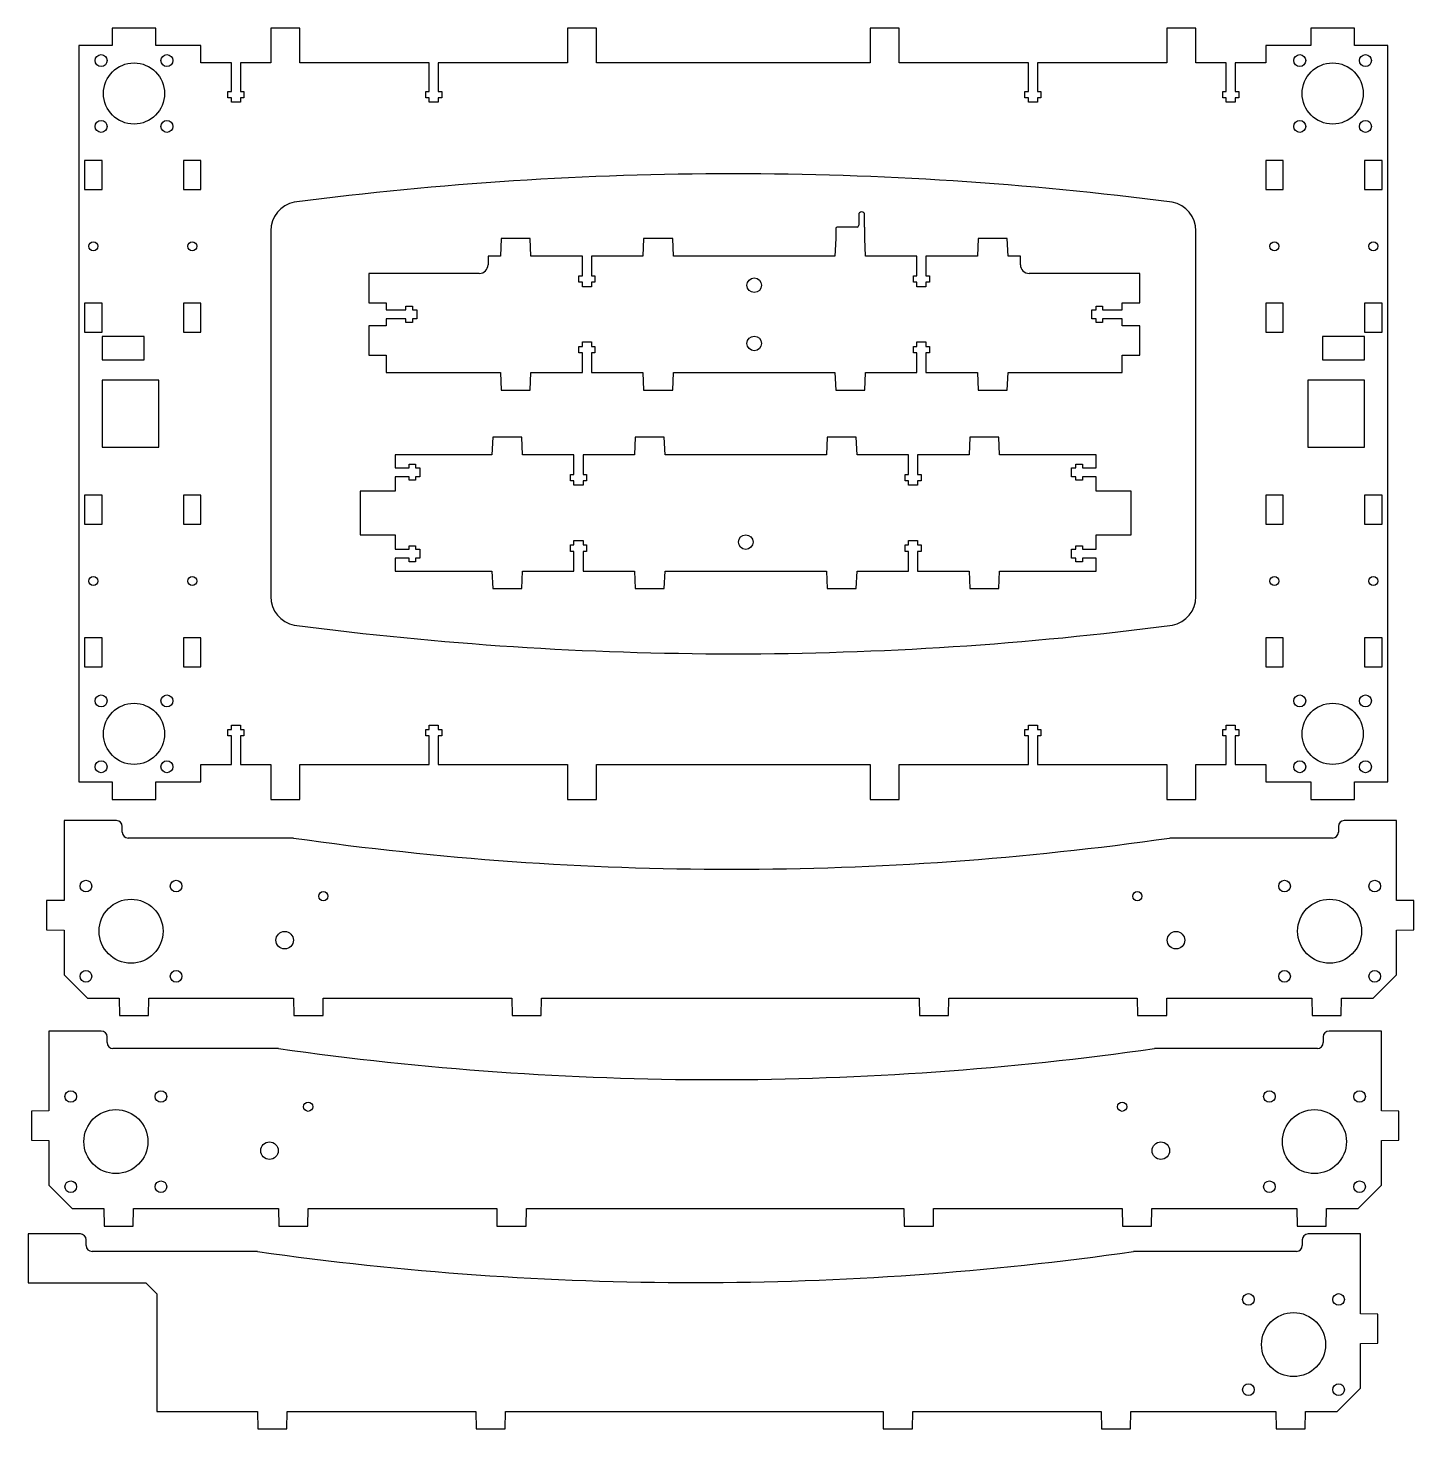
# Model space of a CAD drawing. Header units: millimetres. Extents: x -783 to 1439, y -2759 to -202.
# Drawn here: x 925.3 to 1401.7, y -2709.9 to -2228.5 of the extents above; entities that cross this region are included whole.
import ezdxf

# ---------------------------------------------------------------- set-up
doc = ezdxf.new("R2010")
doc.units = ezdxf.units.MM

msp = doc.modelspace()

# ---------------------------------------------------------------- linework, layer by layer
at = {"color": 7, "linetype": 'Continuous', "lineweight": 25}
for p, q in [((954.22, -2228.54), (954.22, -2234.54)), ((969.22, -2228.54), (954.22, -2228.54)), ((969.22, -2234.54), (969.22, -2228.54)), ((1008.72, -2228.54), (1008.72, -2240.54)), ((1018.72, -2228.54), (1008.72, -2228.54)), ((1018.72, -2240.54), (1018.72, -2228.54)), ((1110.72, -2228.54), (1110.72, -2240.54)), ((1120.72, -2228.54), (1110.72, -2228.54)), ((1120.72, -2240.54), (1120.72, -2228.54)), ((1214.72, -2228.54), (1214.72, -2240.54)), ((1224.72, -2228.54), (1214.72, -2228.54)), ((1224.72, -2240.54), (1224.72, -2228.54)), ((1316.72, -2228.54), (1316.72, -2240.54)), ((1326.72, -2228.54), (1316.72, -2228.54)), ((1326.72, -2240.54), (1326.72, -2228.54)), ((1366.22, -2228.54), (1366.22, -2234.54)), ((1381.22, -2228.54), (1366.22, -2228.54)), ((1381.22, -2234.54), (1381.22, -2228.54)), ((942.72, -2234.54), (942.72, -2487.54)), ((954.22, -2234.54), (942.72, -2234.54)), ((984.72, -2234.54), (969.22, -2234.54)), ((984.72, -2240.54), (984.72, -2234.54)), ((1350.72, -2234.54), (1350.72, -2240.54)), ((1366.22, -2234.54), (1350.72, -2234.54)), ((1392.72, -2234.54), (1381.22, -2234.54)), ((1392.72, -2487.54), (1392.72, -2234.54)), ((995.17, -2240.54), (984.72, -2240.54)), ((995.17, -2250.34), (995.17, -2240.54)), ((998.27, -2240.54), (998.27, -2250.34)), ((1008.72, -2240.54), (998.27, -2240.54)), ((1063.17, -2240.54), (1018.72, -2240.54)), ((1063.17, -2250.34), (1063.17, -2240.54)), ((1066.27, -2240.54), (1066.27, -2250.34)), ((1110.72, -2240.54), (1066.27, -2240.54)), ((1214.72, -2240.54), (1120.72, -2240.54)), ((1269.17, -2240.54), (1224.72, -2240.54)), ((1269.17, -2250.34), (1269.17, -2240.54)), ((1272.27, -2240.54), (1272.27, -2250.34)), ((1316.72, -2240.54), (1272.27, -2240.54)), ((1337.17, -2240.54), (1326.72, -2240.54)), ((1337.17, -2250.34), (1337.17, -2240.54)), ((1340.27, -2240.54), (1340.27, -2250.34)), ((1350.72, -2240.54), (1340.27, -2240.54)), ((993.97, -2250.34), (995.17, -2250.34)), ((993.97, -2252.54), (993.97, -2250.34)), ((995.17, -2252.54), (993.97, -2252.54)), ((995.17, -2254.04), (995.17, -2252.54)), ((998.27, -2250.34), (999.47, -2250.34)), ((998.27, -2252.54), (998.27, -2254.04)), ((999.47, -2252.54), (998.27, -2252.54)), ((999.47, -2250.34), (999.47, -2252.54)), ((1061.97, -2250.34), (1063.17, -2250.34)), ((1061.97, -2252.54), (1061.97, -2250.34)), ((1063.17, -2252.54), (1061.97, -2252.54)), ((1063.17, -2254.04), (1063.17, -2252.54)), ((1066.27, -2250.34), (1067.47, -2250.34)), ((1066.27, -2252.54), (1066.27, -2254.04)), ((1067.47, -2252.54), (1066.27, -2252.54)), ((1067.47, -2250.34), (1067.47, -2252.54)), ((1267.97, -2250.34), (1269.17, -2250.34)), ((1267.97, -2252.54), (1267.97, -2250.34)), ((1269.17, -2252.54), (1267.97, -2252.54)), ((1269.17, -2254.04), (1269.17, -2252.54)), ((1272.27, -2250.34), (1273.47, -2250.34)), ((1272.27, -2252.54), (1272.27, -2254.04)), ((1273.47, -2252.54), (1272.27, -2252.54)), ((1273.47, -2250.34), (1273.47, -2252.54)), ((1335.97, -2250.34), (1337.17, -2250.34)), ((1335.97, -2252.54), (1335.97, -2250.34)), ((1337.17, -2252.54), (1335.97, -2252.54)), ((1337.17, -2254.04), (1337.17, -2252.54)), ((1340.27, -2250.34), (1341.47, -2250.34)), ((1340.27, -2252.54), (1340.27, -2254.04)), ((1341.47, -2252.54), (1340.27, -2252.54)), ((1341.47, -2250.34), (1341.47, -2252.54)), ((998.27, -2254.04), (995.17, -2254.04)), ((1066.27, -2254.04), (1063.17, -2254.04)), ((1272.27, -2254.04), (1269.17, -2254.04)), ((1340.27, -2254.04), (1337.17, -2254.04)), ((950.72, -2274.04), (944.72, -2274.04)), ((944.72, -2274.04), (944.72, -2284.04)), ((950.72, -2284.04), (950.72, -2274.04)), ((984.72, -2274.04), (978.72, -2274.04)), ((978.72, -2274.04), (978.72, -2284.04)), ((984.72, -2284.04), (984.72, -2274.04)), ((1356.72, -2274.04), (1350.72, -2274.04)), ((1350.72, -2274.04), (1350.72, -2284.04)), ((1356.72, -2284.04), (1356.72, -2274.04)), ((1390.72, -2274.04), (1384.72, -2274.04)), ((1384.72, -2274.04), (1384.72, -2284.04)), ((1390.72, -2284.04), (1390.72, -2274.04)), ((944.72, -2284.04), (950.72, -2284.04)), ((978.72, -2284.04), (984.72, -2284.04)), ((1350.72, -2284.04), (1356.72, -2284.04)), ((1384.72, -2284.04), (1390.72, -2284.04)), ((1210.84, -2292.71), (1210.84, -2296.31)), ((1212.84, -2296.91), (1212.84, -2292.71)), ((1008.72, -2298.21), (1008.72, -2423.86)), ((1202.9, -2297.41), (1202.9, -2300.91)), ((1210.24, -2296.91), (1203.4, -2296.91)), ((1212.9, -2296.91), (1212.84, -2296.91)), ((1212.9, -2300.91), (1212.9, -2296.91)), ((1326.72, -2423.88), (1326.72, -2298.22)), ((1087.9, -2300.91), (1087.65, -2306.91)), ((1097.9, -2300.91), (1087.9, -2300.91)), ((1098.15, -2306.91), (1097.9, -2300.91)), ((1136.9, -2300.91), (1136.65, -2306.91)), ((1146.9, -2300.91), (1136.9, -2300.91)), ((1147.15, -2306.91), (1146.9, -2300.91)), ((1202.9, -2300.91), (1202.65, -2306.91)), ((1213.15, -2306.91), (1212.9, -2300.91)), ((1251.9, -2300.91), (1251.65, -2306.91)), ((1261.9, -2300.91), (1251.9, -2300.91)), ((1262.15, -2306.91), (1261.9, -2300.91)), ((1083.4, -2306.91), (1083.4, -2309.86)), ((1087.65, -2306.91), (1083.4, -2306.91)), ((1115.85, -2306.91), (1098.15, -2306.91)), ((1115.85, -2313.71), (1115.85, -2306.91)), ((1118.95, -2306.91), (1118.95, -2313.71)), ((1136.65, -2306.91), (1118.95, -2306.91)), ((1202.65, -2306.91), (1147.15, -2306.91)), ((1230.85, -2306.91), (1213.15, -2306.91)), ((1230.85, -2313.71), (1230.85, -2306.91)), ((1233.95, -2306.91), (1233.95, -2313.71)), ((1251.65, -2306.91), (1233.95, -2306.91)), ((1266.4, -2306.91), (1262.15, -2306.91)), ((1266.4, -2309.86), (1266.4, -2306.91)), ((1048.4, -2312.86), (1042.4, -2312.91)), ((1042.4, -2312.91), (1042.4, -2322.91)), ((1080.4, -2312.86), (1048.4, -2312.86)), ((1114.65, -2313.71), (1115.85, -2313.71)), ((1114.65, -2315.91), (1114.65, -2313.71)), ((1118.95, -2313.71), (1120.15, -2313.71)), ((1120.15, -2313.71), (1120.15, -2315.91)), ((1229.65, -2313.71), (1230.85, -2313.71)), ((1229.65, -2315.91), (1229.65, -2313.71)), ((1233.95, -2313.71), (1235.15, -2313.71)), ((1235.15, -2313.71), (1235.15, -2315.91)), ((1301.4, -2312.86), (1269.4, -2312.86)), ((1307.4, -2312.91), (1301.4, -2312.86)), ((1307.4, -2322.91), (1307.4, -2312.91)), ((1115.85, -2315.91), (1114.65, -2315.91)), ((1115.85, -2317.41), (1115.85, -2315.91)), ((1118.95, -2317.41), (1115.85, -2317.41)), ((1118.95, -2315.91), (1118.95, -2317.41)), ((1120.15, -2315.91), (1118.95, -2315.91)), ((1230.85, -2315.91), (1229.65, -2315.91)), ((1230.85, -2317.41), (1230.85, -2315.91)), ((1233.95, -2317.41), (1230.85, -2317.41)), ((1233.95, -2315.91), (1233.95, -2317.41)), ((1235.15, -2315.91), (1233.95, -2315.91)), ((950.72, -2323.04), (944.72, -2323.04)), ((944.72, -2323.04), (944.72, -2333.04)), ((950.72, -2333.04), (950.72, -2323.04)), ((978.72, -2323.04), (978.72, -2333.04)), ((984.72, -2323.04), (978.72, -2323.04)), ((984.72, -2333.04), (984.72, -2323.04)), ((1042.4, -2322.91), (1048.4, -2322.96)), ((1048.4, -2322.96), (1048.4, -2325.36)), ((1055.2, -2324.16), (1057.4, -2324.16)), ((1055.2, -2325.36), (1055.2, -2324.16)), ((1057.4, -2324.16), (1057.4, -2325.36)), ((1292.4, -2324.16), (1294.6, -2324.16)), ((1292.4, -2325.36), (1292.4, -2324.16)), ((1294.6, -2324.16), (1294.6, -2325.36)), ((1301.4, -2322.96), (1307.4, -2322.91)), ((1301.4, -2325.36), (1301.4, -2322.96)), ((1350.72, -2323.04), (1350.72, -2333.04)), ((1356.72, -2323.04), (1350.72, -2323.04)), ((1356.72, -2333.04), (1356.72, -2323.04)), ((1390.72, -2323.04), (1384.72, -2323.04)), ((1384.72, -2323.04), (1384.72, -2333.04)), ((1390.72, -2333.04), (1390.72, -2323.04)), ((1048.4, -2325.36), (1055.2, -2325.36)), ((1048.4, -2328.46), (1048.4, -2330.86)), ((1055.2, -2328.46), (1048.4, -2328.46)), ((1055.2, -2329.66), (1055.2, -2328.46)), ((1057.4, -2325.36), (1058.9, -2325.36)), ((1057.4, -2328.46), (1057.4, -2329.66)), ((1058.9, -2328.46), (1057.4, -2328.46)), ((1058.9, -2325.36), (1058.9, -2328.46)), ((1290.9, -2325.36), (1292.4, -2325.36)), ((1290.9, -2328.46), (1290.9, -2325.36)), ((1292.4, -2328.46), (1290.9, -2328.46)), ((1292.4, -2329.66), (1292.4, -2328.46)), ((1294.6, -2325.36), (1301.4, -2325.36)), ((1294.6, -2328.46), (1294.6, -2329.66)), ((1301.4, -2328.46), (1294.6, -2328.46)), ((1301.4, -2330.86), (1301.4, -2328.46)), ((944.72, -2333.04), (950.72, -2333.04)), ((978.72, -2333.04), (984.72, -2333.04)), ((1048.4, -2330.86), (1042.4, -2330.91)), ((1042.4, -2330.91), (1042.4, -2340.91)), ((1057.4, -2329.66), (1055.2, -2329.66)), ((1294.6, -2329.66), (1292.4, -2329.66)), ((1307.4, -2330.91), (1301.4, -2330.86)), ((1307.4, -2340.91), (1307.4, -2330.91)), ((1350.72, -2333.04), (1356.72, -2333.04)), ((1384.72, -2333.04), (1390.72, -2333.04)), ((950.72, -2334.54), (950.72, -2342.54)), ((965.22, -2334.54), (950.72, -2334.54)), ((965.22, -2342.54), (965.22, -2334.54)), ((1114.65, -2337.91), (1115.85, -2337.91)), ((1114.65, -2340.11), (1114.65, -2337.91)), ((1115.85, -2336.41), (1118.95, -2336.41)), ((1115.85, -2337.91), (1115.85, -2336.41)), ((1118.95, -2336.41), (1118.95, -2337.91)), ((1118.95, -2337.91), (1120.15, -2337.91)), ((1120.15, -2337.91), (1120.15, -2340.11)), ((1229.65, -2337.91), (1230.85, -2337.91)), ((1229.65, -2340.11), (1229.65, -2337.91)), ((1230.85, -2336.41), (1233.95, -2336.41)), ((1230.85, -2337.91), (1230.85, -2336.41)), ((1233.95, -2336.41), (1233.95, -2337.91)), ((1233.95, -2337.91), (1235.15, -2337.91)), ((1235.15, -2337.91), (1235.15, -2340.11)), ((1384.72, -2334.54), (1370.22, -2334.54)), ((1370.22, -2334.54), (1370.22, -2342.54)), ((1384.72, -2342.54), (1384.72, -2334.54)), ((950.72, -2342.54), (965.22, -2342.54)), ((1042.4, -2340.91), (1048.4, -2340.96)), ((1048.4, -2340.96), (1048.4, -2346.91)), ((1115.85, -2340.11), (1114.65, -2340.11)), ((1115.85, -2346.91), (1115.85, -2340.11)), ((1118.95, -2340.11), (1118.95, -2346.91)), ((1120.15, -2340.11), (1118.95, -2340.11)), ((1230.85, -2340.11), (1229.65, -2340.11)), ((1230.85, -2346.91), (1230.85, -2340.11)), ((1233.95, -2340.11), (1233.95, -2346.91)), ((1235.15, -2340.11), (1233.95, -2340.11)), ((1301.4, -2340.96), (1307.4, -2340.91)), ((1301.4, -2346.91), (1301.4, -2340.96)), ((1370.22, -2342.54), (1384.72, -2342.54)), ((1048.4, -2346.91), (1087.65, -2346.91)), ((1087.65, -2346.91), (1087.9, -2352.91)), ((1097.9, -2352.91), (1098.15, -2346.91)), ((1098.15, -2346.91), (1115.85, -2346.91)), ((1118.95, -2346.91), (1136.65, -2346.91)), ((1136.65, -2346.91), (1136.9, -2352.91)), ((1146.9, -2352.91), (1147.15, -2346.91)), ((1147.15, -2346.91), (1202.65, -2346.91)), ((1202.65, -2346.91), (1202.9, -2352.91)), ((1212.9, -2352.91), (1213.15, -2346.91)), ((1213.15, -2346.91), (1230.85, -2346.91)), ((1233.95, -2346.91), (1251.65, -2346.91)), ((1251.65, -2346.91), (1251.9, -2352.91)), ((1261.9, -2352.91), (1262.15, -2346.91)), ((1262.15, -2346.91), (1301.4, -2346.91)), ((950.72, -2349.54), (950.72, -2372.54)), ((970.22, -2349.54), (950.72, -2349.54)), ((970.22, -2372.54), (970.22, -2349.54)), ((1087.9, -2352.91), (1097.9, -2352.91)), ((1136.9, -2352.91), (1146.9, -2352.91)), ((1202.9, -2352.91), (1212.9, -2352.91)), ((1251.9, -2352.91), (1261.9, -2352.91)), ((1384.72, -2349.54), (1365.22, -2349.54)), ((1365.22, -2349.54), (1365.22, -2372.54)), ((1384.72, -2372.54), (1384.72, -2349.54)), ((950.72, -2372.54), (970.22, -2372.54)), ((1085, -2369.15), (1084.75, -2375.15)), ((1095, -2369.15), (1085, -2369.15)), ((1095.25, -2375.15), (1095, -2369.15)), ((1134, -2369.15), (1133.75, -2375.15)), ((1144, -2369.15), (1134, -2369.15)), ((1144.25, -2375.15), (1144, -2369.15)), ((1200, -2369.15), (1199.75, -2375.15)), ((1210, -2369.15), (1200, -2369.15)), ((1210.25, -2375.15), (1210, -2369.15)), ((1249, -2369.15), (1248.75, -2375.15)), ((1259, -2369.15), (1249, -2369.15)), ((1259.25, -2375.15), (1259, -2369.15)), ((1365.22, -2372.54), (1384.72, -2372.54)), ((1051.5, -2375.15), (1051.5, -2379.6)), ((1084.75, -2375.15), (1051.5, -2375.15)), ((1112.95, -2375.15), (1095.25, -2375.15)), ((1112.95, -2381.95), (1112.95, -2375.15)), ((1116.05, -2375.15), (1116.05, -2381.95)), ((1133.75, -2375.15), (1116.05, -2375.15)), ((1199.75, -2375.15), (1144.25, -2375.15)), ((1227.95, -2375.15), (1210.25, -2375.15)), ((1227.95, -2381.95), (1227.95, -2375.15)), ((1231.05, -2375.15), (1231.05, -2381.95)), ((1248.75, -2375.15), (1231.05, -2375.15)), ((1292.5, -2375.15), (1259.25, -2375.15)), ((1292.5, -2379.6), (1292.5, -2375.15)), ((1051.5, -2379.6), (1056.3, -2379.6)), ((1056.3, -2378.4), (1058.5, -2378.4)), ((1056.3, -2379.6), (1056.3, -2378.4)), ((1058.5, -2378.4), (1058.5, -2379.6)), ((1058.5, -2379.6), (1060, -2379.6)), ((1060, -2379.6), (1060, -2382.7)), ((1111.75, -2381.95), (1112.95, -2381.95)), ((1111.75, -2384.15), (1111.75, -2381.95)), ((1116.05, -2381.95), (1117.25, -2381.95)), ((1117.25, -2381.95), (1117.25, -2384.15)), ((1226.75, -2381.95), (1227.95, -2381.95)), ((1226.75, -2384.15), (1226.75, -2381.95)), ((1231.05, -2381.95), (1232.25, -2381.95)), ((1232.25, -2381.95), (1232.25, -2384.15)), ((1284, -2379.6), (1285.5, -2379.6)), ((1284, -2382.7), (1284, -2379.6)), ((1285.5, -2378.4), (1287.7, -2378.4)), ((1285.5, -2379.6), (1285.5, -2378.4)), ((1287.7, -2378.4), (1287.7, -2379.6)), ((1287.7, -2379.6), (1292.5, -2379.6)), ((1051.5, -2382.7), (1051.5, -2387.65)), ((1056.3, -2382.7), (1051.5, -2382.7)), ((1056.3, -2383.9), (1056.3, -2382.7)), ((1058.5, -2383.9), (1056.3, -2383.9)), ((1058.5, -2382.7), (1058.5, -2383.9)), ((1060, -2382.7), (1058.5, -2382.7)), ((1112.95, -2384.15), (1111.75, -2384.15)), ((1112.95, -2385.65), (1112.95, -2384.15)), ((1116.05, -2385.65), (1112.95, -2385.65)), ((1116.05, -2384.15), (1116.05, -2385.65)), ((1117.25, -2384.15), (1116.05, -2384.15)), ((1227.95, -2384.15), (1226.75, -2384.15)), ((1227.95, -2385.65), (1227.95, -2384.15)), ((1231.05, -2385.65), (1227.95, -2385.65)), ((1231.05, -2384.15), (1231.05, -2385.65)), ((1232.25, -2384.15), (1231.05, -2384.15)), ((1285.5, -2382.7), (1284, -2382.7)), ((1285.5, -2383.9), (1285.5, -2382.7)), ((1287.7, -2383.9), (1285.5, -2383.9)), ((1287.7, -2382.7), (1287.7, -2383.9)), ((1292.5, -2382.7), (1287.7, -2382.7)), ((1292.5, -2387.65), (1292.5, -2382.7)), ((944.72, -2389.04), (944.72, -2399.04)), ((950.72, -2389.04), (944.72, -2389.04)), ((950.72, -2399.04), (950.72, -2389.04)), ((984.72, -2389.04), (978.72, -2389.04)), ((978.72, -2389.04), (978.72, -2399.04)), ((984.72, -2399.04), (984.72, -2389.04)), ((1039.5, -2387.65), (1039.5, -2402.65)), ((1051.5, -2387.65), (1039.5, -2387.65)), ((1304.5, -2387.65), (1292.5, -2387.65)), ((1304.5, -2402.65), (1304.5, -2387.65)), ((1356.72, -2389.04), (1350.72, -2389.04)), ((1350.72, -2389.04), (1350.72, -2399.04)), ((1356.72, -2399.04), (1356.72, -2389.04)), ((1384.72, -2389.04), (1384.72, -2399.04)), ((1390.72, -2389.04), (1384.72, -2389.04)), ((1390.72, -2399.04), (1390.72, -2389.04)), ((944.72, -2399.04), (950.72, -2399.04)), ((978.72, -2399.04), (984.72, -2399.04)), ((1350.72, -2399.04), (1356.72, -2399.04)), ((1384.72, -2399.04), (1390.72, -2399.04)), ((1039.5, -2402.65), (1051.5, -2402.65)), ((1051.5, -2402.65), (1051.5, -2407.6)), ((1056.3, -2406.4), (1058.5, -2406.4)), ((1056.3, -2407.6), (1056.3, -2406.4)), ((1058.5, -2406.4), (1058.5, -2407.6)), ((1111.75, -2406.15), (1112.95, -2406.15)), ((1111.75, -2408.35), (1111.75, -2406.15)), ((1112.95, -2404.65), (1116.05, -2404.65)), ((1112.95, -2406.15), (1112.95, -2404.65)), ((1116.05, -2404.65), (1116.05, -2406.15)), ((1116.05, -2406.15), (1117.25, -2406.15)), ((1117.25, -2406.15), (1117.25, -2408.35)), ((1226.75, -2406.15), (1227.95, -2406.15)), ((1226.75, -2408.35), (1226.75, -2406.15)), ((1227.95, -2404.65), (1231.05, -2404.65)), ((1227.95, -2406.15), (1227.95, -2404.65)), ((1231.05, -2404.65), (1231.05, -2406.15)), ((1231.05, -2406.15), (1232.25, -2406.15)), ((1232.25, -2406.15), (1232.25, -2408.35)), ((1285.5, -2406.4), (1287.7, -2406.4)), ((1285.5, -2407.6), (1285.5, -2406.4)), ((1287.7, -2406.4), (1287.7, -2407.6)), ((1292.5, -2402.65), (1304.5, -2402.65)), ((1292.5, -2407.6), (1292.5, -2402.65)), ((1051.5, -2407.6), (1056.3, -2407.6)), ((1051.5, -2410.7), (1051.5, -2415.15)), ((1056.3, -2410.7), (1051.5, -2410.7)), ((1056.3, -2411.9), (1056.3, -2410.7)), ((1058.5, -2407.6), (1060, -2407.6)), ((1058.5, -2410.7), (1058.5, -2411.9)), ((1060, -2410.7), (1058.5, -2410.7)), ((1060, -2407.6), (1060, -2410.7)), ((1112.95, -2408.35), (1111.75, -2408.35)), ((1112.95, -2415.15), (1112.95, -2408.35)), ((1116.05, -2408.35), (1116.05, -2415.15)), ((1117.25, -2408.35), (1116.05, -2408.35)), ((1227.95, -2408.35), (1226.75, -2408.35)), ((1227.95, -2415.15), (1227.95, -2408.35)), ((1231.05, -2408.35), (1231.05, -2415.15)), ((1232.25, -2408.35), (1231.05, -2408.35)), ((1284, -2407.6), (1285.5, -2407.6)), ((1284, -2410.7), (1284, -2407.6)), ((1285.5, -2410.7), (1284, -2410.7)), ((1285.5, -2411.9), (1285.5, -2410.7)), ((1287.7, -2407.6), (1292.5, -2407.6)), ((1287.7, -2410.7), (1287.7, -2411.9)), ((1292.5, -2410.7), (1287.7, -2410.7)), ((1292.5, -2415.15), (1292.5, -2410.7)), ((1051.5, -2415.15), (1084.75, -2415.15)), ((1058.5, -2411.9), (1056.3, -2411.9)), ((1084.75, -2415.15), (1085, -2421.15)), ((1095, -2421.15), (1095.25, -2415.15)), ((1095.25, -2415.15), (1112.95, -2415.15)), ((1116.05, -2415.15), (1133.75, -2415.15)), ((1133.75, -2415.15), (1134, -2421.15)), ((1144, -2421.15), (1144.25, -2415.15)), ((1144.25, -2415.15), (1199.75, -2415.15)), ((1199.75, -2415.15), (1200, -2421.15)), ((1210, -2421.15), (1210.25, -2415.15)), ((1210.25, -2415.15), (1227.95, -2415.15)), ((1231.05, -2415.15), (1248.75, -2415.15)), ((1248.75, -2415.15), (1249, -2421.15)), ((1259, -2421.15), (1259.25, -2415.15)), ((1259.25, -2415.15), (1292.5, -2415.15)), ((1287.7, -2411.9), (1285.5, -2411.9)), ((1085, -2421.15), (1095, -2421.15)), ((1134, -2421.15), (1144, -2421.15)), ((1200, -2421.15), (1210, -2421.15)), ((1249, -2421.15), (1259, -2421.15)), ((950.72, -2438.04), (944.72, -2438.04)), ((944.72, -2438.04), (944.72, -2448.04)), ((950.72, -2448.04), (950.72, -2438.04)), ((978.72, -2438.04), (978.72, -2448.04)), ((984.72, -2438.04), (978.72, -2438.04)), ((984.72, -2448.04), (984.72, -2438.04)), ((1350.72, -2438.04), (1350.72, -2448.04)), ((1356.72, -2438.04), (1350.72, -2438.04)), ((1356.72, -2448.04), (1356.72, -2438.04)), ((1390.72, -2438.04), (1384.72, -2438.04)), ((1384.72, -2438.04), (1384.72, -2448.04)), ((1390.72, -2448.04), (1390.72, -2438.04)), ((944.72, -2448.04), (950.72, -2448.04)), ((978.72, -2448.04), (984.72, -2448.04)), ((1350.72, -2448.04), (1356.72, -2448.04)), ((1384.72, -2448.04), (1390.72, -2448.04)), ((995.17, -2468.04), (998.27, -2468.04)), ((995.17, -2469.54), (995.17, -2468.04)), ((998.27, -2468.04), (998.27, -2469.54)), ((1063.17, -2468.04), (1066.27, -2468.04)), ((1063.17, -2469.54), (1063.17, -2468.04)), ((1066.27, -2468.04), (1066.27, -2469.54)), ((1269.17, -2468.04), (1272.27, -2468.04)), ((1269.17, -2469.54), (1269.17, -2468.04)), ((1272.27, -2468.04), (1272.27, -2469.54)), ((1337.17, -2468.04), (1340.27, -2468.04)), ((1337.17, -2469.54), (1337.17, -2468.04)), ((1340.27, -2468.04), (1340.27, -2469.54)), ((993.97, -2469.54), (995.17, -2469.54)), ((993.97, -2471.74), (993.97, -2469.54)), ((995.17, -2471.74), (993.97, -2471.74)), ((995.17, -2481.54), (995.17, -2471.74)), ((998.27, -2469.54), (999.47, -2469.54)), ((998.27, -2471.74), (998.27, -2481.54)), ((999.47, -2471.74), (998.27, -2471.74)), ((999.47, -2469.54), (999.47, -2471.74)), ((1061.97, -2469.54), (1063.17, -2469.54)), ((1061.97, -2471.74), (1061.97, -2469.54)), ((1063.17, -2471.74), (1061.97, -2471.74)), ((1063.17, -2481.54), (1063.17, -2471.74)), ((1066.27, -2469.54), (1067.47, -2469.54)), ((1066.27, -2471.74), (1066.27, -2481.54)), ((1067.47, -2471.74), (1066.27, -2471.74)), ((1067.47, -2469.54), (1067.47, -2471.74)), ((1267.97, -2469.54), (1269.17, -2469.54)), ((1267.97, -2471.74), (1267.97, -2469.54)), ((1269.17, -2471.74), (1267.97, -2471.74)), ((1269.17, -2481.54), (1269.17, -2471.74)), ((1272.27, -2469.54), (1273.47, -2469.54)), ((1272.27, -2471.74), (1272.27, -2481.54)), ((1273.47, -2471.74), (1272.27, -2471.74)), ((1273.47, -2469.54), (1273.47, -2471.74)), ((1335.97, -2469.54), (1337.17, -2469.54)), ((1335.97, -2471.74), (1335.97, -2469.54)), ((1337.17, -2471.74), (1335.97, -2471.74)), ((1337.17, -2481.54), (1337.17, -2471.74)), ((1340.27, -2469.54), (1341.47, -2469.54)), ((1340.27, -2471.74), (1340.27, -2481.54)), ((1341.47, -2471.74), (1340.27, -2471.74)), ((1341.47, -2469.54), (1341.47, -2471.74)), ((984.72, -2481.54), (995.17, -2481.54)), ((984.72, -2487.54), (984.72, -2481.54)), ((998.27, -2481.54), (1008.72, -2481.54)), ((1008.72, -2481.54), (1008.72, -2493.54)), ((1018.72, -2481.54), (1063.17, -2481.54)), ((1018.72, -2493.54), (1018.72, -2481.54)), ((1066.27, -2481.54), (1110.72, -2481.54)), ((1110.72, -2481.54), (1110.72, -2493.54)), ((1120.72, -2481.54), (1214.72, -2481.54)), ((1120.72, -2493.54), (1120.72, -2481.54)), ((1214.72, -2481.54), (1214.72, -2493.54)), ((1224.72, -2481.54), (1269.17, -2481.54)), ((1224.72, -2493.54), (1224.72, -2481.54)), ((1272.27, -2481.54), (1316.72, -2481.54)), ((1316.72, -2481.54), (1316.72, -2493.54)), ((1326.72, -2481.54), (1337.17, -2481.54)), ((1326.72, -2493.54), (1326.72, -2481.54)), ((1340.27, -2481.54), (1350.72, -2481.54)), ((1350.72, -2481.54), (1350.72, -2487.54)), ((942.72, -2487.54), (954.22, -2487.54)), ((954.22, -2487.54), (954.22, -2493.54)), ((969.22, -2487.54), (984.72, -2487.54)), ((969.22, -2493.54), (969.22, -2487.54)), ((1350.72, -2487.54), (1366.22, -2487.54)), ((1366.22, -2487.54), (1366.22, -2493.54)), ((1381.22, -2487.54), (1392.72, -2487.54)), ((1381.22, -2493.54), (1381.22, -2487.54)), ((954.22, -2493.54), (969.22, -2493.54)), ((1008.72, -2493.54), (1018.72, -2493.54)), ((1110.72, -2493.54), (1120.72, -2493.54)), ((1214.72, -2493.54), (1224.72, -2493.54)), ((1316.72, -2493.54), (1326.72, -2493.54)), ((1366.22, -2493.54), (1381.22, -2493.54)), ((937.69, -2500.84), (937.69, -2528.24)), ((955.69, -2500.84), (937.69, -2500.84)), ((957.69, -2504.84), (957.69, -2502.84)), ((1375.69, -2502.84), (1375.69, -2504.84)), ((1395.69, -2500.84), (1377.69, -2500.84)), ((1395.69, -2528.24), (1395.69, -2500.84)), ((1016.59, -2506.84), (959.69, -2506.84)), ((1373.69, -2506.84), (1317.71, -2506.84)), ((937.69, -2528.24), (931.69, -2528.34)), ((931.69, -2528.34), (931.69, -2538.34)), ((1401.69, -2528.34), (1395.69, -2528.24)), ((1401.69, -2538.34), (1401.69, -2528.34)), ((931.69, -2538.34), (937.69, -2538.44)), ((937.69, -2538.44), (937.69, -2553.84)), ((1395.69, -2538.44), (1401.69, -2538.34)), ((1395.69, -2553.84), (1395.69, -2538.44)), ((937.69, -2553.84), (945.69, -2561.84)), ((1387.69, -2561.84), (1395.69, -2553.84)), ((945.69, -2561.84), (956.59, -2561.84)), ((956.59, -2561.84), (956.69, -2567.84)), ((966.69, -2567.84), (966.79, -2561.84)), ((966.79, -2561.84), (1016.59, -2561.84)), ((1016.59, -2561.84), (1016.69, -2567.84)), ((1026.69, -2567.84), (1026.79, -2561.84)), ((1026.79, -2561.84), (1091.59, -2561.84)), ((1091.59, -2561.84), (1091.69, -2567.84)), ((1101.69, -2567.84), (1101.79, -2561.84)), ((1101.79, -2561.84), (1231.59, -2561.84)), ((1231.59, -2561.84), (1231.69, -2567.84)), ((1241.69, -2567.84), (1241.79, -2561.84)), ((1241.79, -2561.84), (1306.59, -2561.84)), ((1306.59, -2561.84), (1306.69, -2567.84)), ((1316.69, -2567.84), (1316.79, -2561.84)), ((1316.79, -2561.84), (1366.59, -2561.84)), ((1366.59, -2561.84), (1366.69, -2567.84)), ((1376.69, -2567.84), (1376.79, -2561.84)), ((1376.79, -2561.84), (1387.69, -2561.84)), ((956.69, -2567.84), (966.69, -2567.84)), ((1016.69, -2567.84), (1026.69, -2567.84)), ((1091.69, -2567.84), (1101.69, -2567.84)), ((1231.69, -2567.84), (1241.69, -2567.84)), ((1306.69, -2567.84), (1316.69, -2567.84)), ((1366.69, -2567.84), (1376.69, -2567.84)), ((932.48, -2573.13), (932.48, -2600.53)), ((950.48, -2573.13), (932.48, -2573.13)), ((1390.48, -2573.13), (1372.48, -2573.13)), ((1390.48, -2600.53), (1390.48, -2573.13)), ((952.48, -2577.13), (952.48, -2575.13)), ((1011.38, -2579.13), (954.48, -2579.13)), ((1368.48, -2579.13), (1312.5, -2579.13)), ((1370.48, -2575.13), (1370.48, -2577.13)), ((932.48, -2600.53), (926.48, -2600.63)), ((926.48, -2600.63), (926.48, -2610.63)), ((1396.48, -2600.63), (1390.48, -2600.53)), ((1396.48, -2610.63), (1396.48, -2600.63)), ((926.48, -2610.63), (932.48, -2610.73)), ((932.48, -2610.73), (932.48, -2626.13)), ((1390.48, -2610.73), (1396.48, -2610.63)), ((1390.48, -2626.13), (1390.48, -2610.73)), ((932.48, -2626.13), (940.48, -2634.13)), ((1382.48, -2634.13), (1390.48, -2626.13)), ((940.48, -2634.13), (951.38, -2634.13)), ((951.38, -2634.13), (951.48, -2640.13)), ((961.48, -2640.13), (961.58, -2634.13)), ((961.58, -2634.13), (1011.38, -2634.13)), ((1011.38, -2634.13), (1011.48, -2640.13)), ((1021.48, -2640.13), (1021.58, -2634.13)), ((1021.58, -2634.13), (1086.38, -2634.13)), ((1086.38, -2634.13), (1086.48, -2640.13)), ((1096.48, -2640.13), (1096.58, -2634.13)), ((1096.58, -2634.13), (1226.38, -2634.13)), ((1226.38, -2634.13), (1226.48, -2640.13)), ((1236.48, -2640.13), (1236.58, -2634.13)), ((1236.58, -2634.13), (1301.38, -2634.13)), ((1301.38, -2634.13), (1301.48, -2640.13)), ((1311.48, -2640.13), (1311.58, -2634.13)), ((1311.58, -2634.13), (1361.38, -2634.13)), ((1361.38, -2634.13), (1361.48, -2640.13)), ((1371.48, -2640.13), (1371.58, -2634.13)), ((1371.58, -2634.13), (1382.48, -2634.13)), ((951.48, -2640.13), (961.48, -2640.13)), ((1011.48, -2640.13), (1021.48, -2640.13)), ((1086.48, -2640.13), (1096.48, -2640.13)), ((1226.48, -2640.13), (1236.48, -2640.13)), ((1301.48, -2640.13), (1311.48, -2640.13)), ((1361.48, -2640.13), (1371.48, -2640.13)), ((925.28, -2642.86), (925.28, -2659.67)), ((943.28, -2642.86), (925.28, -2642.86)), ((945.28, -2646.86), (945.28, -2644.86)), ((1363.28, -2644.86), (1363.28, -2646.86)), ((1383.28, -2642.86), (1365.28, -2642.86)), ((1383.28, -2670.26), (1383.28, -2642.86)), ((1004.18, -2648.86), (947.28, -2648.86)), ((1361.28, -2648.86), (1305.29, -2648.86)), ((925.28, -2659.67), (965.79, -2659.67)), ((965.79, -2659.67), (969.57, -2663.47)), ((969.57, -2663.47), (969.57, -2703.86)), ((1389.28, -2670.36), (1383.28, -2670.26)), ((1389.28, -2680.36), (1389.28, -2670.36)), ((1383.28, -2680.46), (1389.28, -2680.36)), ((1383.28, -2695.86), (1383.28, -2680.46)), ((1375.28, -2703.86), (1383.28, -2695.86)), ((969.57, -2703.86), (1004.18, -2703.86)), ((1004.18, -2703.86), (1004.28, -2709.86)), ((1014.28, -2709.86), (1014.38, -2703.86)), ((1014.38, -2703.86), (1079.18, -2703.86)), ((1079.18, -2703.86), (1079.28, -2709.86)), ((1089.28, -2709.86), (1089.38, -2703.86)), ((1089.38, -2703.86), (1219.18, -2703.86)), ((1219.18, -2703.86), (1219.28, -2709.86)), ((1229.28, -2709.86), (1229.38, -2703.86)), ((1229.38, -2703.86), (1294.18, -2703.86)), ((1294.18, -2703.86), (1294.28, -2709.86)), ((1304.28, -2709.86), (1304.38, -2703.86)), ((1304.38, -2703.86), (1354.18, -2703.86)), ((1354.18, -2703.86), (1354.28, -2709.86)), ((1364.28, -2709.86), (1364.38, -2703.86)), ((1364.38, -2703.86), (1375.28, -2703.86)), ((1004.28, -2709.86), (1014.28, -2709.86)), ((1079.28, -2709.86), (1089.28, -2709.86)), ((1219.28, -2709.86), (1229.28, -2709.86)), ((1294.28, -2709.86), (1304.28, -2709.86)), ((1354.28, -2709.86), (1364.28, -2709.86))]:
    msp.add_line(p, q, dxfattribs=at)
for centre, radius in [((950.42, -2239.74), 2.05), ((973.02, -2239.74), 2.05), ((1362.42, -2239.74), 2.05), ((1385.02, -2239.74), 2.05), ((961.72, -2251.04), 10.5), ((1373.72, -2251.04), 10.5), ((950.42, -2262.34), 2.05), ((973.02, -2262.34), 2.05), ((1362.42, -2262.34), 2.05), ((1385.02, -2262.34), 2.05), ((947.72, -2303.54), 1.55), ((981.72, -2303.54), 1.55), ((1353.72, -2303.54), 1.55), ((1387.72, -2303.54), 1.55), ((1174.9, -2316.91), 2.5), ((1174.9, -2336.91), 2.5), ((1172, -2405.15), 2.5), ((947.72, -2418.54), 1.55), ((981.72, -2418.54), 1.55), ((1353.72, -2418.54), 1.55), ((1387.72, -2418.54), 1.55), ((950.42, -2459.74), 2.05), ((973.02, -2459.74), 2.05), ((1362.42, -2459.74), 2.05), ((1385.02, -2459.74), 2.05), ((961.72, -2471.04), 10.5), ((1373.72, -2471.04), 10.5), ((950.42, -2482.34), 2.05), ((973.02, -2482.34), 2.05), ((1362.42, -2482.34), 2.05), ((1385.02, -2482.34), 2.05), ((945.19, -2523.34), 2), ((976.19, -2523.34), 2), ((1357.19, -2523.34), 2), ((1388.19, -2523.34), 2), ((1026.79, -2526.84), 1.6), ((1306.59, -2526.84), 1.6), ((960.69, -2538.84), 11), ((1372.69, -2538.84), 11), ((1013.49, -2541.94), 3), ((1319.89, -2541.94), 3), ((945.19, -2554.34), 2), ((976.19, -2554.34), 2), ((1357.19, -2554.34), 2), ((1388.19, -2554.34), 2), ((939.98, -2595.63), 2), ((970.98, -2595.63), 2), ((1351.98, -2595.63), 2), ((1382.98, -2595.63), 2), ((1021.58, -2599.13), 1.6), ((1301.38, -2599.13), 1.6), ((955.48, -2611.13), 11), ((1367.48, -2611.13), 11), ((1008.28, -2614.23), 3), ((1314.68, -2614.23), 3), ((939.98, -2626.63), 2), ((970.98, -2626.63), 2), ((1351.98, -2626.63), 2), ((1382.98, -2626.63), 2), ((1344.78, -2665.36), 2), ((1375.78, -2665.36), 2), ((1360.28, -2680.86), 11), ((1344.78, -2696.36), 2), ((1375.78, -2696.36), 2)]:
    msp.add_circle(centre, radius, dxfattribs=at)
for centre, radius, start, end in [((1167.67, -3451.41), 1172.76, 82.60485, 97.39088), ((1018.72, -2298.21), 10, 101.0291, 180), ((1316.72, -2298.22), 10, 0, 79.0665), ((1211.84, -2292.71), 1, 360, 180), ((1203.4, -2297.41), 0.5, 90, 180), ((1210.24, -2296.31), 0.6, 270, 0), ((1080.4, -2309.86), 3, 270, 360), ((1269.4, -2309.86), 3, 180, 270), ((1018.72, -2423.86), 10, 180, 259.0665), ((1316.72, -2423.88), 10, 281.0291, 360), ((1167.77, -1282.46), 1161.07, 262.53001, 277.46572), ((955.69, -2502.84), 2, 0, 90), ((1377.69, -2502.84), 2, 90, 180), ((959.69, -2504.84), 2, 180, 270), ((1167.15, -1453.89), 1063.65, 261.86255, 278.13745), ((1373.69, -2504.84), 2, 270, 0), ((950.48, -2575.13), 2, 360, 90), ((1372.48, -2575.13), 2, 90, 180), ((954.48, -2577.13), 2, 180, 270), ((1161.94, -1526.18), 1063.65, 261.86255, 278.13745), ((1368.48, -2577.13), 2, 270, 0), ((943.28, -2644.86), 2, 360, 90), ((947.28, -2646.86), 2, 180, 270), ((1361.28, -2646.86), 2, 270, 0), ((1365.28, -2644.86), 2, 90, 180), ((1154.74, -1595.92), 1063.65, 261.86255, 278.13745)]:
    msp.add_arc(centre, radius, start, end, dxfattribs=at)

doc.saveas('drawing.dxf')
